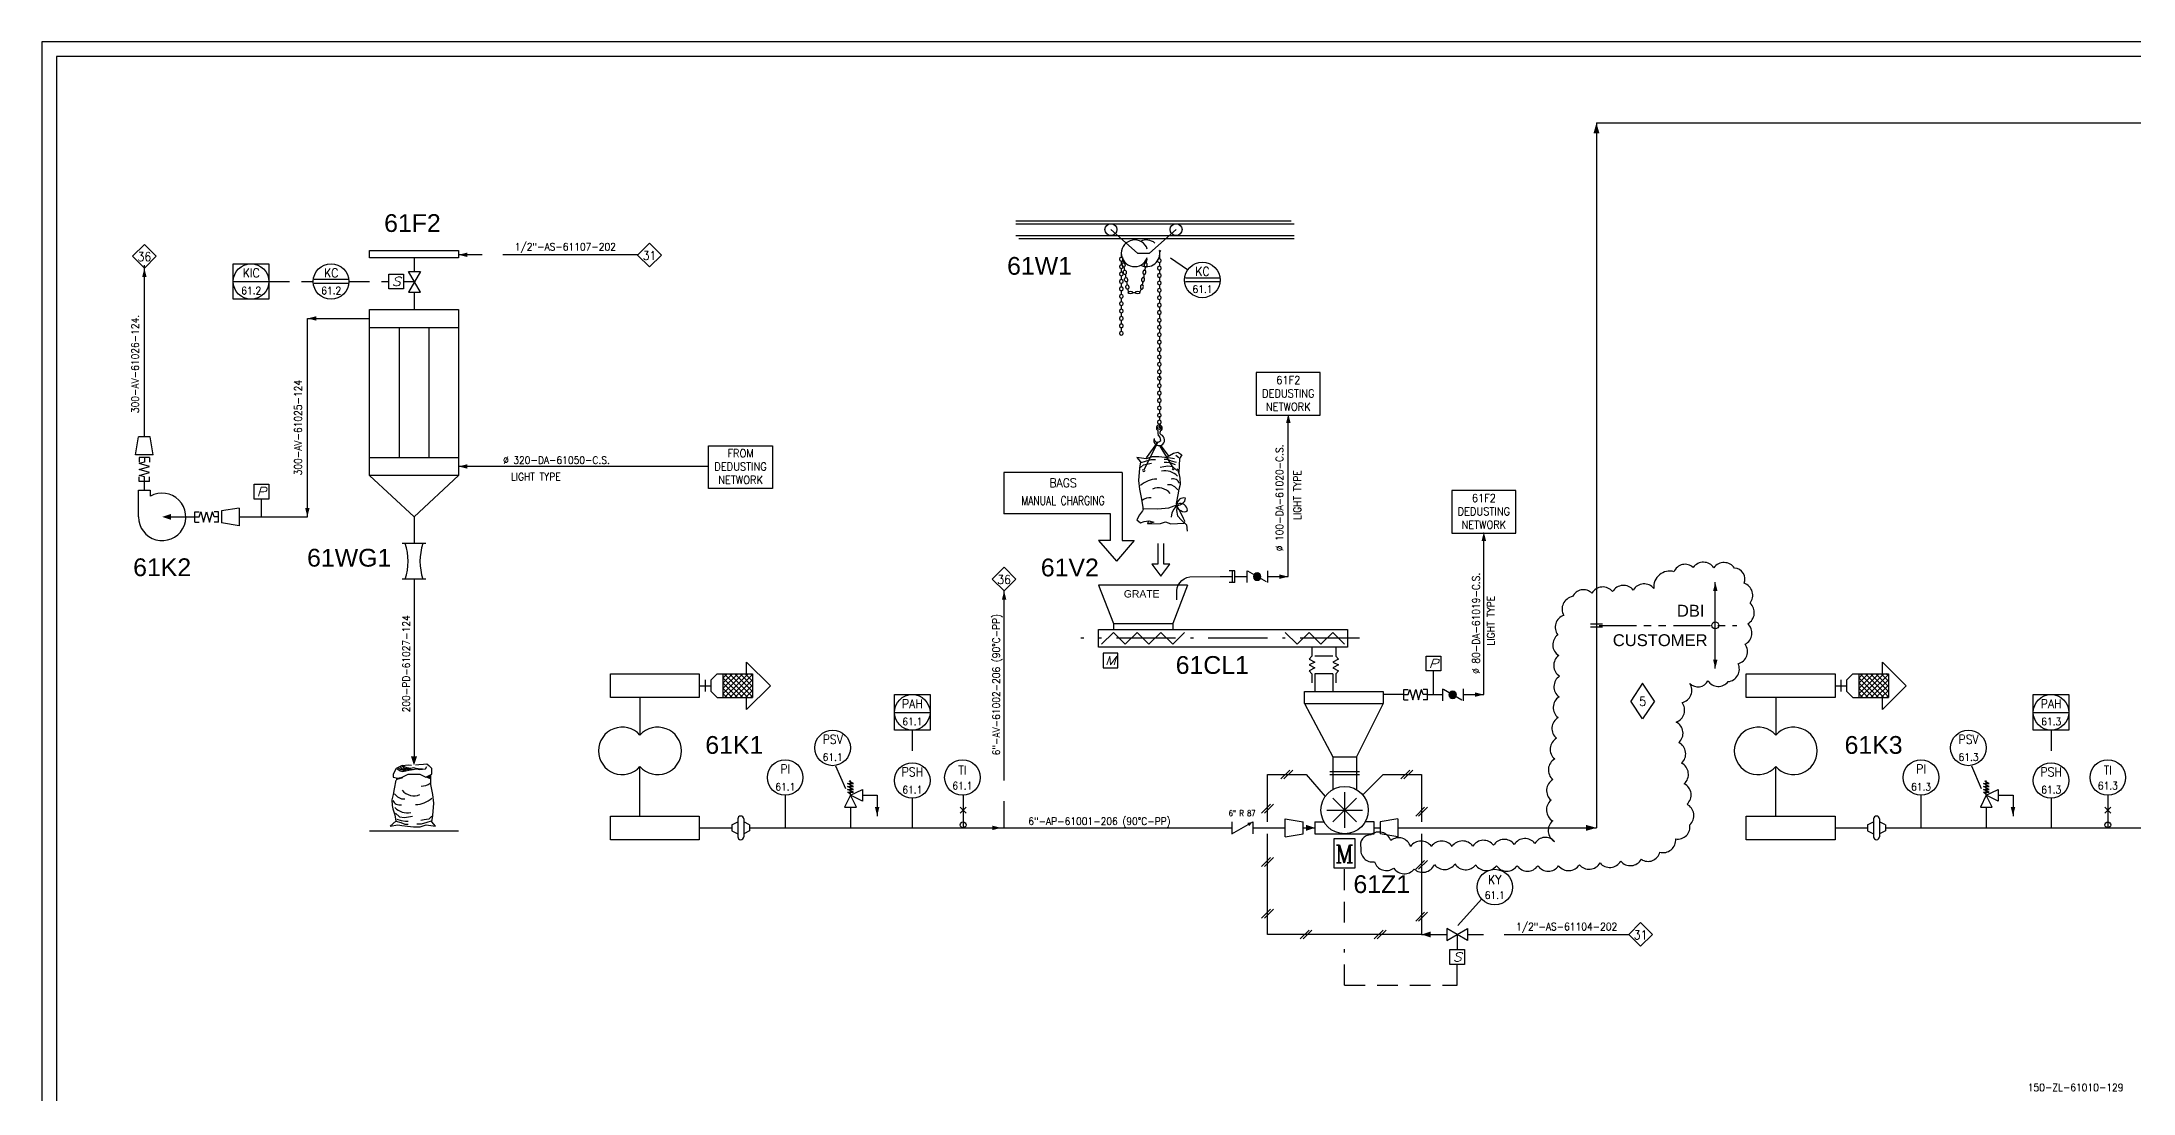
# Model space of a CAD drawing. Header units: millimetres. Extents: x 833 to 974, y 258 to 334.
# Drawn here: x 833.1 to 903.7, y 298.3 to 333.8 of the extents above; entities that cross this region are included whole.
import ezdxf
from ezdxf.enums import TextEntityAlignment as Align

# ---------------------------------------------------------------- set-up
doc = ezdxf.new("R2010")
doc.units = ezdxf.units.MM
for name, pattern in [('LP1', [3, 2, -0.5, 0, -0.5]), ('PHANTOM', [2.5, 1.25, -0.25, 0.25, -0.25, 0.25, -0.25]), ('TRATT2', [1.1, 0.7, -0.4])]:
    doc.linetypes.add(name, pattern=pattern)
for name, color, linetype in [('GREEN', 92, 'Continuous'), ('LP1', 7, 'LP1'), ('NUVOLA', 6, 'Continuous'), ('RED', 1, 'Continuous'), ('S', 7, 'Continuous'), ('TRATT2', 5, 'TRATT2'), ('Y', 92, 'Continuous')]:
    doc.layers.add(name, color=color, linetype=linetype)
doc.styles.add('A1', font='arial.ttf', dxfattribs={"height": 0.4})
doc.styles.add('a25', font='arial.ttf', dxfattribs={"height": 0.25})
doc.styles.add('A6', font='arial.ttf', dxfattribs={"height": 0.6})
doc.styles.add('C6', font='COMPLEX', dxfattribs={"height": 0.6})
doc.styles.add('S', font='ITALIC', dxfattribs={"height": 6})
doc.styles.add('S15', font='SIMPLEX', dxfattribs={"width": 0.9, "height": 0.15})
doc.styles.add('S2', font='SIMPLEX', dxfattribs={"height": 0.2})
doc.styles.add('S25', font='SIMPLEX', dxfattribs={"width": 0.9, "height": 0.25})
doc.styles.add('S2S', font='SIMPLEX', dxfattribs={"width": 0.7, "height": 0.2})
doc.styles.add('S3', font='SIMPLEX', dxfattribs={"width": 0.9, "height": 0.3})
doc.styles.add('S3S', font='SIMPLEX', dxfattribs={"width": 0.7, "height": 0.3})
doc.linetypes.add('ZIGZAG', pattern='A,0.0001,-0.2,[131,ltypeshp.shx,S=0.2,R=0,X=-0.2,Y=0],-0.4,[131,ltypeshp.shx,S=0.2,R=180,X=0.2,Y=0],-0.2', length=0.8001)

# ---------------------------------------------------------------- blocks, each defined once
blk = doc.blocks.new('FRECC1', base_point=(50.2, 51.5))
blk.add_solid([(50.2, 51.5), (50.5, 51.575), (50.5, 51.425)])
blk = doc.blocks.new('*X19')
for p, q in [((12.778, 29.501), (12.903, 29.626)), ((12.782, 29.47), (12.934, 29.622)), ((12.786, 29.544), (12.86, 29.618)), ((12.792, 29.444), (12.96, 29.612)), ((12.806, 29.423), (12.981, 29.598)), ((12.823, 29.405), (12.999, 29.581)), ((12.844, 29.391), (13.013, 29.56)), ((12.87, 29.38), (13.023, 29.534)), ((12.9, 29.376), (13.028, 29.504)), ((12.942, 29.382), (13.022, 29.462))]:
    blk.add_line(p, q)
blk = doc.blocks.new('B')
at = {"layer": 'S'}
for p, q in [((0, 0.2), (0, -0.2)), ((0.041, -0.178), (0.665, 0.18)), ((0.7, 0.2), (0.7, -0.2))]:
    blk.add_line(p, q, dxfattribs=at)
blk.add_circle((0.353, 0.001), 0.125, dxfattribs=at)
blk.add_blockref('*X19', (-12.55, -29.5), dxfattribs=at)
at = {"layer": 'S', "style": 'S2S', "width": 0.7}
for p in [(0.35, 0.3), (0.35, -0.5)]:
    blk.add_attdef('B', text='', height=0.2, dxfattribs=at).set_placement(p, align=Align.CENTER)
blk = doc.blocks.new('NOMEN', base_point=(35, 22))
for p, q in [((35, 22.8), (34.6, 22.4)), ((35.4, 22.4), (35, 22.8)), ((34.6, 22.4), (35, 22)), ((35, 22), (35.4, 22.4))]:
    blk.add_line(p, q)
at = {"style": 'S3', "width": 0.9}
blk.add_attdef('1', text='', height=0.3, dxfattribs=at).set_placement((35, 22.236), align=Align.CENTER)
blk = doc.blocks.new('LINEA')
at = {"layer": 'S', "style": 'S25', "width": 0.9}
blk.add_attdef('LINE', (0, 0.14), '', height=0.25, dxfattribs=at)
blk = doc.blocks.new('DILAT')
for p, q in [((-0.6, 0.1), (-0.4, 0.2)), ((-0.6, 0.1), (-0.6, -0.1)), ((-0.4, 0.3), (-0.4, -0.3)), ((-0.2, 0.3), (-0.2, -0.3)), ((0, 0.1), (-0.2, 0.2)), ((0, 0.1), (0, -0.1)), ((-0.6, -0.1), (-0.4, -0.2)), ((0, -0.1), (-0.2, -0.2))]:
    blk.add_line(p, q)
for centre, start, end in [((-0.3, 0.3), 0, 180), ((-0.3, -0.3), 180, 0)]:
    blk.add_arc(centre, 0.1, start, end)
blk = doc.blocks.new('PSV')
for p, q in [((0.4, 1.1), (0.9, 1.1)), ((0.9, 1.1), (0.9, 0.4)), ((0, 0.7), (0, 0))]:
    blk.add_line(p, q)
at = {"layer": 'S'}
for p, q in [((0.1, 1.4), (-0.1, 1.5)), ((-0.1, 1.5), (0.1, 1.5)), ((0.1, 1.5), (-0.048, 1.574)), ((0, 1.1), (0, 1.6)), ((0, 1.1), (-0.2, 0.7)), ((0.1, 1.3), (-0.1, 1.4)), ((-0.1, 1.4), (0.1, 1.4)), ((0.1, 1.2), (-0.1, 1.3)), ((-0.1, 1.3), (0.1, 1.3)), ((-0.1, 1.2), (-0.005, 1.153)), ((-0.1, 1.2), (0.1, 1.2)), ((0, 1.1), (0.4, 1.3)), ((0.4, 0.9), (0, 1.1)), ((0.2, 0.7), (0, 1.1)), ((0.4, 1.3), (0.4, 0.9)), ((-0.2, 0.7), (0.2, 0.7))]:
    blk.add_line(p, q, dxfattribs=at)
at = {"rotation": 90}
blk.add_blockref('FRECC1', (0.9, 0.4), dxfattribs=at)
blk = doc.blocks.new('STRUM0')
blk.add_circle((0, 0), 0.6)
at = {"style": 'S3', "width": 0.9}
blk.add_attdef('2', text='', height=0.3, dxfattribs=at).set_placement((0.005, 0.139), align=Align.CENTER)
at = {"layer": 'S', "style": 'S25', "width": 0.9}
blk.add_attdef('1', text='', height=0.25, dxfattribs=at).set_placement((0.005, -0.436), align=Align.CENTER)
blk = doc.blocks.new('STRUMC')
blk.add_line((-0.6, 0), (0.6, 0))
blk.add_lwpolyline([(-0.6, 0.6), (0.6, 0.6), (0.6, -0.6), (-0.6, -0.6), (-0.6, 0.6)])
blk.add_circle((0, 0), 0.6)
at = {"style": 'S3', "width": 0.9}
blk.add_attdef('2', text='', height=0.3, dxfattribs=at).set_placement((0.005, 0.139), align=Align.CENTER)
at = {"style": 'S2'}
for tag, p in [('3', (0.8, 0.4)), ('4', (0.8, 0.1))]:
    blk.add_attdef(tag, p, '', height=0.2, dxfattribs=at)
at = {"layer": 'S', "style": 'S25', "width": 0.9}
blk.add_attdef('1', text='', height=0.25, dxfattribs=at).set_placement((0.005, -0.436), align=Align.CENTER)
blk = doc.blocks.new('STRUM', base_point=(33, 38))
blk.add_circle((33, 38), 0.6)
at = {"width": 0.9}
for tag, height, style, p in [('2', 0.3, 'S3', (33, 38.1)), ('1', 0.25, 'S25', (33, 37.6))]:
    blk.add_attdef(tag, text='', height=height, dxfattribs=dict(at, style=style)).set_placement(p, align=Align.CENTER)
blk = doc.blocks.new('RIDSP', base_point=(70, 41))
at = {"layer": 'S'}
for p, q in [((70.6, 41.3), (70, 41.2)), ((70, 41.2), (70, 40.8)), ((70.6, 41.3), (70.6, 40.7)), ((70.6, 40.7), (70, 40.8))]:
    blk.add_line(p, q, dxfattribs=at)
blk = doc.blocks.new('MOTOR', base_point=(11.35, 51))
for p, q in [((11, 52), (11.7, 52)), ((11, 51), (11, 52)), ((11.7, 52), (11.7, 51)), ((11.7, 51), (11, 51))]:
    blk.add_line(p, q)
at = {"style": 'C6'}
blk.add_text('M', height=0.6, dxfattribs=at).set_placement((11.351, 51.18), align=Align.CENTER)
blk = doc.blocks.new('COMPNEU', base_point=(32.45, 18.2))
for p, q in [((32.6, 18.35), (32.3, 18.05)), ((32.7, 18.35), (32.4, 18.05))]:
    blk.add_line(p, q)
blk = doc.blocks.new('R', base_point=(69, 41))
at = {"layer": 'S'}
for p, q in [((69, 41.2), (69, 40.8)), ((69, 40.8), (69.7, 41.2)), ((69.7, 41.2), (69.7, 40.8))]:
    blk.add_line(p, q, dxfattribs=at)
blk.add_solid([(69.7, 41.2), (69.519, 41.167), (69.581, 41.059)], dxfattribs=at)
at = {"layer": 'S', "style": 'S2', "width": 0.7}
for p in [(69.342, 41.396), (69.342, 40.502)]:
    blk.add_attdef('R', text='', height=0.2, dxfattribs=at).set_placement(p, align=Align.CENTER)
blk = doc.blocks.new('FRECCIA', base_point=(40, 19))
blk.add_solid([(40, 19), (40.3, 19.1), (40.3, 18.9)])
blk = doc.blocks.new('PRESA', base_point=(1.75, 0.1))
for p, q in [((1.5, 0.1), (1.5, 0.6)), ((1.5, 0.6), (2, 0.6)), ((2, 0.1), (1.5, 0.1)), ((2, 0.6), (2, 0.1))]:
    blk.add_line(p, q)
at = {"style": 'S', "width": 1.2}
blk.add_attdef('1', text='', height=0.3, dxfattribs=at).set_placement((1.75, 0.2), align=Align.CENTER)
blk = doc.blocks.new('K', base_point=(1.6, 2.4))
for p, q in [((1.6, 2.6), (1.6, 2.2)), ((1.6, 2.2), (2.3, 2.6)), ((2.3, 2.2), (1.6, 2.6)), ((2.3, 2.6), (2.3, 2.2))]:
    blk.add_line(p, q)
blk = doc.blocks.new('FLESS', base_point=(69, 41))
at = {"layer": 'S'}
for p, q in [((69, 40.825), (69, 41.175)), ((69, 41.175), (69.15, 41.175)), ((69, 41), (69.15, 41)), ((69.15, 41), (69.2, 41.175)), ((69.2, 41.175), (69.3, 40.825)), ((69.3, 40.825), (69.4, 41.175)), ((69.4, 41.175), (69.5, 40.825)), ((69.5, 40.825), (69.6, 41.175)), ((69.65, 41), (69.6, 41.175)), ((69.8, 41.175), (69.65, 41.175)), ((69.8, 41), (69.65, 41)), ((69.8, 40.825), (69.8, 41.175)), ((69, 40.825), (69.15, 40.825)), ((69.8, 40.825), (69.65, 40.825))]:
    blk.add_line(p, q, dxfattribs=at)
blk = doc.blocks.new('A', base_point=(24.4, 27.2))
at = {"layer": 'GREEN'}
for p, q in [((24, 27.8), (23.9, 27.7)), ((23.9, 27.7), (24.1, 27.6)), ((24.1, 27.6), (23.9, 27.5)), ((24, 28.1), (24, 27.8)), ((24.1, 27.8), (24.7, 27.8)), ((24.9, 27.7), (24.7, 27.6)), ((24.7, 27.6), (24.9, 27.5)), ((24.8, 28.1), (24.8, 27.8)), ((24.8, 27.8), (24.9, 27.7)), ((23.9, 27.5), (24.1, 27.4)), ((24.1, 27.4), (23.9, 27.3)), ((23.9, 27.3), (24, 27.2)), ((24, 27.2), (24, 26.9)), ((24.1, 27.2), (24.1, 26.6)), ((24.1, 27.2), (24.7, 27.2)), ((24.9, 27.5), (24.7, 27.4)), ((24.7, 27.4), (24.9, 27.3)), ((24.7, 27.2), (24.7, 26.6)), ((24.9, 27.3), (24.8, 27.2)), ((24.8, 27.2), (24.8, 26.9))]:
    blk.add_line(p, q, dxfattribs=at)
blk = doc.blocks.new('TAPPO')
at = {"layer": 'GREEN'}
for p, q in [((0, 0.2), (-0.2, 0.2)), ((0, 0.2), (0, -0.2)), ((0, -0.2), (-0.2, -0.2))]:
    blk.add_line(p, q, dxfattribs=at)
blk = doc.blocks.new('CAT', base_point=(35.1, 48.85))
at = {"layer": 'GREEN'}
blk.add_circle((35.1, 48.85), 0.05, dxfattribs=at)
blk = doc.blocks.new('CATENA', base_point=(33.75, 43.3))
at = {"layer": 'GREEN'}
for p, q in [((33.75, 43.35), (33.75, 43.2)), ((33.75, 43.1), (33.75, 42.95)), ((33.749, 42.35), (33.749, 42.2)), ((33.75, 42.85), (33.75, 42.7)), ((33.75, 42.6), (33.75, 42.45)), ((33.75, 42.1), (33.75, 41.95)), ((33.75, 41.85), (33.75, 41.7)), ((33.75, 41.6), (33.75, 41.45)), ((33.75, 41.35), (33.75, 41.2))]:
    blk.add_line(p, q, dxfattribs=at)
at = {"yscale": 1.5}
for p in [(33.75, 43.15), (33.75, 42.9), (33.75, 42.65), (33.75, 42.4), (33.75, 42.15), (33.75, 41.9), (33.75, 41.65), (33.75, 41.4)]:
    blk.add_blockref('CAT', p, dxfattribs=at)
blk = doc.blocks.new('QUA-LOC')
for p, q in [((-0.566, 0.076), (0.578, 0.076)), ((-0.566, -0.056), (0.578, -0.056))]:
    blk.add_line(p, q)
blk.add_circle((0, 0), 0.6)
at = {"width": 0.9}
for tag, height, style, p in [('SIGLA', 0.3, 'S3', (0.005, 0.139)), ('NUMERO', 0.25, 'S25', (0.005, -0.436))]:
    blk.add_attdef(tag, text='', height=height, dxfattribs=dict(at, style=style)).set_placement(p, align=Align.CENTER)
blk = doc.blocks.new('FRECC2')
at = {"layer": 'RED'}
blk.add_solid([(0, 0), (0.35, 0.1), (0.35, -0.1)], dxfattribs=at)
blk = doc.blocks.new('X')
for p, q in [((0.1, -0.1), (-0.1, 0.1)), ((0.1, 0.1), (-0.1, -0.1))]:
    blk.add_line(p, q)
blk = doc.blocks.new('SACCO', base_point=(29.501, 38.99))
for p, q in [((28.9, 38.9), (28.8, 38.7)), ((29.1, 39), (28.9, 38.9)), ((28.928, 38.885), (29.032, 38.812)), ((28.959, 38.93), (29.052, 38.861)), ((29.019, 38.959), (29.093, 38.885)), ((29.052, 38.861), (29.135, 38.836)), ((29.093, 38.982), (29.165, 38.909)), ((29.093, 38.885), (29.207, 38.885)), ((29.1, 39), (29.311, 39.019)), ((29.104, 38.982), (29.258, 38.933)), ((29.124, 38.788), (29.32, 38.836)), ((29.135, 38.836), (29.248, 38.836)), ((29.165, 38.909), (29.32, 38.885)), ((29.207, 38.885), (29.341, 38.861)), ((29.258, 38.933), (29.392, 38.909)), ((29.311, 39.019), (29.415, 39.011)), ((29.32, 38.885), (29.475, 38.861)), ((29.32, 38.836), (29.444, 38.861)), ((29.341, 38.861), (29.414, 38.855)), ((29.392, 38.909), (29.485, 38.933)), ((29.444, 38.861), (29.588, 38.885)), ((29.485, 38.933), (29.578, 38.909)), ((29.555, 39.019), (29.659, 39.027)), ((29.578, 38.909), (29.712, 38.885)), ((29.588, 38.885), (29.691, 38.861)), ((29.659, 39.027), (29.816, 39.044)), ((29.691, 38.861), (29.887, 38.885)), ((29.712, 38.885), (29.784, 38.885)), ((29.816, 39.044), (29.934, 39.052)), ((29.887, 38.885), (29.928, 38.958)), ((29.934, 39.052), (30, 39)), ((30.1, 38.9), (30, 39)), ((30.1, 38.7), (30.1, 38.9)), ((28.836, 38.206), (28.795, 38.012)), ((28.8, 38.7), (28.8, 38.6)), ((28.8, 38.6), (28.959, 38.57)), ((28.887, 38.497), (28.836, 38.206)), ((28.959, 38.57), (29.1, 38.6)), ((29.032, 38.812), (29.124, 38.788)), ((29.1, 38.6), (29.3, 38.7)), ((29.3, 38.7), (29.7, 38.7)), ((29.7, 38.7), (29.9, 38.6)), ((29.9, 38.6), (30.1, 38.7)), ((30.072, 38.352), (30.072, 38.667)), ((30.134, 38.012), (30.072, 38.352)), ((28.795, 38.012), (28.753, 37.842)), ((28.753, 37.842), (28.764, 37.648)), ((28.764, 37.648), (28.784, 37.527)), ((28.784, 37.527), (28.856, 37.333)), ((28.846, 38.036), (28.939, 37.939)), ((28.939, 37.939), (29.073, 37.867)), ((29.073, 37.867), (29.196, 37.867)), ((30.165, 37.721), (30.134, 38.012)), ((30.134, 37.309), (30.165, 37.721)), ((28.887, 37.115), (28.692, 36.945)), ((28.692, 36.945), (28.959, 36.994)), ((28.856, 37.333), (28.887, 37.115)), ((28.877, 37.382), (29.011, 37.261)), ((28.887, 37.115), (29.052, 37.067)), ((28.918, 37.188), (29.062, 37.139)), ((28.959, 36.994), (29.093, 36.97)), ((29.011, 37.261), (29.176, 37.236)), ((29.052, 37.067), (29.196, 37.018)), ((29.062, 37.139), (29.217, 37.115)), ((29.093, 36.97), (29.279, 36.945)), ((29.176, 37.236), (29.31, 37.261)), ((29.196, 37.018), (29.299, 37.018)), ((29.217, 37.115), (29.299, 37.115)), ((29.279, 36.945), (29.485, 36.921)), ((29.31, 37.261), (29.444, 37.285)), ((29.485, 36.921), (29.712, 36.921)), ((29.742, 37.018), (29.598, 37.018)), ((29.712, 36.921), (29.907, 36.994)), ((29.845, 37.164), (29.732, 37.139)), ((29.938, 37.067), (29.742, 37.018)), ((30, 37.188), (29.845, 37.164)), ((29.907, 36.994), (30.227, 36.945)), ((30.082, 37.115), (29.938, 37.067)), ((30.103, 37.285), (30, 37.188)), ((30.103, 37.091), (30.134, 37.309)), ((30.227, 36.945), (30.103, 37.091))]:
    blk.add_line(p, q)
for centre, radius, start, end in [((29.499, 38.488), 0.516, 219.76083, 292.87876), ((29.774, 38.711), 0.409, 265.39511, 310.56591), ((29.009, 37.905), 0.241, 201.05464, 285.43073), ((29.282, 37.99), 0.595, 224.22068, 280.62895), ((29.527, 38.538), 0.865, 271.91849, 311.64046)]:
    blk.add_arc(centre, radius, start, end)
for points in [[(28.887, 38.57), (28.887, 38.497), (29.124, 38.594), (29.135, 38.57)], [(29.897, 38.594), (30.072, 38.521), (30.072, 38.667)]]:
    blk.add_solid(points)
at = {"rotation": 90}
blk.add_blockref('FRECCIA', (29.5, 39), dxfattribs=at)
blk = doc.blocks.new('VG')
at = {"layer": 'GREEN'}
for p, q in [((0.4, 0), (-0.4, 0)), ((0.4, -1.2), (-0.4, -1.2))]:
    blk.add_line(p, q, dxfattribs=at)
for centre, start, end in [((-2.05, -0.6), 341.07536, 18.92464), ((2.05, -0.6), 161.07536, 198.92464)]:
    blk.add_arc(centre, 1.85, start, end, dxfattribs=at)
blk = doc.blocks.new('MANICA')
blk.add_blockref('VG', (0, 0))
blk = doc.blocks.new('STRUM2')
for p, q in [((-0.566, 0.076), (0.578, 0.076)), ((-0.566, -0.056), (0.578, -0.056))]:
    blk.add_line(p, q)
blk.add_circle((0, 0), 0.6)
at = {"style": 'S3', "width": 0.9}
blk.add_attdef('2', text='', height=0.3, dxfattribs=at).set_placement((0.005, 0.139), align=Align.CENTER)
at = {"layer": 'S', "style": 'S25', "width": 0.9}
blk.add_attdef('1', text='', height=0.25, dxfattribs=at).set_placement((0.005, -0.436), align=Align.CENTER)
blk = doc.blocks.new('FLANGIA')
at = {"layer": 'GREEN'}
for p, q in [((0, 0.2), (0, -0.2)), ((0.1, 0.2), (0.1, -0.2))]:
    blk.add_line(p, q, dxfattribs=at)
blk = doc.blocks.new('REV')
at = {"layer": 'GREEN'}
for p, q in [((0, 0.6), (-0.4, 0)), ((0, -0.6), (-0.4, 0)), ((0.4, 0), (0, 0.6)), ((0.4, 0), (0, -0.6))]:
    blk.add_line(p, q, dxfattribs=at)
at = {"layer": 'Y', "color": 7, "style": 'S3', "width": 0.9}
blk.add_attdef('REV', text='', height=0.3, dxfattribs=at).set_placement((0, -0.162), align=Align.CENTER)

msp = doc.modelspace()

# ---------------------------------------------------------------- linework, layer by layer
for p, q in [((973.889, 333.756), (833.098, 333.756)), ((833.098, 333.756), (833.098, 257.856)), ((836.559, 320.415), (836.559, 326.215)), ((845.659, 326.465), (845.659, 325.999)), ((847.159, 326.571), (847.959, 326.571)), ((848.659, 326.571), (853.207, 326.571)), ((869.567, 326.415), (869.593, 326.267)), ((869.611, 326.168), (869.637, 326.021)), ((870.341, 326.168), (870.315, 326.021)), ((870.385, 326.415), (870.358, 326.267)), ((845.674, 325.651), (845.309, 325.651)), ((869.654, 325.922), (869.68, 325.775)), ((869.697, 325.676), (869.723, 325.528)), ((869.74, 325.43), (869.766, 325.282)), ((870.212, 325.43), (870.146, 325.295)), ((870.254, 325.676), (870.228, 325.528)), ((870.298, 325.922), (870.272, 325.775)), ((845.659, 325.301), (845.659, 324.715)), ((869.88, 325.292), (870.03, 325.292)), ((842.059, 317.715), (842.059, 324.415)), ((842.059, 324.415), (844.159, 324.415)), ((844.159, 324.115), (847.159, 324.115)), ((845.159, 324.115), (845.159, 319.715)), ((846.159, 324.115), (846.159, 319.715)), ((869.526, 324.616), (869.526, 324.466)), ((869.526, 324.366), (869.526, 324.216)), ((869.526, 324.116), (869.526, 323.966)), ((870.81, 324.567), (870.81, 324.417)), ((870.811, 324.315), (870.811, 324.165)), ((870.811, 324.065), (870.811, 323.915)), ((870.81, 323.316), (870.81, 323.166)), ((870.811, 323.815), (870.811, 323.665)), ((870.811, 323.565), (870.811, 323.415)), ((870.811, 323.065), (870.811, 322.915)), ((870.811, 322.815), (870.811, 322.665)), ((870.811, 322.565), (870.811, 322.415)), ((870.811, 322.344), (870.811, 322.194)), ((870.811, 322.094), (870.811, 321.944)), ((870.811, 321.844), (870.811, 321.694)), ((870.81, 321.595), (870.81, 321.445)), ((870.811, 321.344), (870.811, 321.194)), ((870.811, 321.115), (870.811, 320.965)), ((870.811, 320.865), (870.811, 320.715)), ((875.163, 315.697), (875.163, 321.085)), ((844.159, 319.715), (847.159, 319.715)), ((855.579, 319.418), (847.159, 319.418)), ((865.561, 319.215), (865.561, 317.815)), ((869.561, 319.215), (865.561, 319.215)), ((869.561, 319.215), (869.561, 316.915)), ((836.559, 318.615), (836.559, 318.915)), ((840.509, 317.715), (840.509, 318.315)), ((837.259, 317.715), (838.259, 317.715)), ((839.759, 317.715), (842.059, 317.715)), ((845.659, 317.715), (845.659, 316.815)), ((869.161, 317.815), (865.561, 317.815)), ((869.161, 316.915), (869.161, 317.815)), ((868.761, 316.915), (869.361, 316.215)), ((869.161, 316.915), (868.761, 316.915)), ((869.961, 316.915), (869.361, 316.215)), ((869.561, 316.915), (869.961, 316.915)), ((881.761, 311.715), (881.761, 317.104)), ((870.761, 316.815), (870.761, 316.115)), ((870.961, 316.115), (870.961, 316.815)), ((845.659, 315.615), (845.659, 309.615)), ((870.761, 316.115), (870.561, 316.115)), ((870.561, 316.115), (870.861, 315.715)), ((870.861, 315.715), (871.161, 316.115)), ((871.161, 316.115), (870.961, 316.115)), ((872.859, 315.697), (873.261, 315.697)), ((873.267, 315.868), (873.267, 315.527)), ((873.361, 315.697), (873.763, 315.697)), ((874.463, 315.697), (875.163, 315.697)), ((889.571, 312.593), (889.571, 315.512)), ((865.572, 308.815), (865.572, 315.215)), ((868.861, 313.415), (869.261, 313.815)), ((869.261, 313.815), (869.661, 313.415)), ((869.661, 313.415), (870.061, 313.815)), ((870.061, 313.815), (870.461, 313.415)), ((870.461, 313.415), (870.861, 313.815)), ((870.861, 313.815), (871.261, 313.415)), ((871.261, 313.415), (871.661, 313.815)), ((875.061, 313.815), (875.461, 313.415)), ((875.461, 313.415), (875.861, 313.815)), ((875.861, 313.815), (876.261, 313.415)), ((876.261, 313.415), (876.661, 313.815)), ((877.061, 313.415), (876.661, 313.815)), ((856.084, 311.742), (856.757, 312.415)), ((856.084, 311.919), (856.581, 312.415)), ((856.084, 312.096), (856.404, 312.415)), ((856.084, 312.272), (856.227, 312.415)), ((856.753, 311.615), (856.084, 312.284)), ((856.576, 311.615), (856.084, 312.107)), ((856.929, 311.615), (856.129, 312.415)), ((856.134, 311.615), (856.934, 312.415)), ((857.084, 311.638), (856.306, 312.415)), ((856.311, 311.615), (857.084, 312.388)), ((857.084, 311.814), (856.483, 312.415)), ((856.488, 311.615), (857.084, 312.212)), ((857.084, 311.991), (856.66, 312.415)), ((856.664, 311.615), (857.084, 312.035)), ((857.084, 312.168), (856.836, 312.415)), ((857.084, 312.345), (857.013, 312.415)), ((880.061, 311.715), (880.061, 312.515)), ((894.413, 311.919), (894.91, 312.415)), ((894.413, 311.742), (895.087, 312.415)), ((894.413, 312.096), (894.733, 312.415)), ((894.413, 312.272), (894.556, 312.415)), ((895.082, 311.615), (894.413, 312.284)), ((894.905, 311.615), (894.413, 312.107)), ((895.259, 311.615), (894.459, 312.415)), ((894.463, 311.615), (895.263, 312.415)), ((895.413, 311.638), (894.635, 312.415)), ((894.64, 311.615), (895.413, 312.388)), ((895.413, 311.814), (894.812, 312.415)), ((894.817, 311.615), (895.413, 312.212)), ((895.413, 311.991), (894.989, 312.415)), ((894.994, 311.615), (895.413, 312.035)), ((895.413, 312.168), (895.166, 312.415)), ((895.413, 312.345), (895.342, 312.415)), ((853.284, 311.615), (853.284, 310.345)), ((856.399, 311.615), (856.084, 311.931)), ((856.222, 311.615), (856.084, 311.754)), ((856.841, 311.615), (857.084, 311.858)), ((857.018, 311.615), (857.084, 311.681)), ((879.061, 311.715), (878.361, 311.715)), ((879.861, 311.715), (880.361, 311.715)), ((881.061, 311.715), (881.761, 311.715)), ((891.613, 311.615), (891.613, 310.345)), ((894.728, 311.615), (894.413, 311.931)), ((894.551, 311.615), (894.413, 311.754)), ((895.17, 311.615), (895.413, 311.858)), ((895.347, 311.615), (895.413, 311.681)), ((853.284, 307.615), (853.284, 309.286)), ((859.885, 309.313), (860.219, 308.547)), ((891.613, 307.615), (891.613, 309.286)), ((898.214, 309.313), (898.548, 308.547)), ((874.461, 309.015), (875.761, 309.015)), ((874.461, 307.415), (874.461, 309.015)), ((875.761, 309.015), (876.406, 308.273)), ((877.061, 308.415), (877.061, 307.215)), ((877.661, 308.315), (878.361, 309.015)), ((878.361, 309.015), (879.661, 309.015)), ((879.661, 309.015), (879.661, 307.415)), ((858.184, 308.315), (858.184, 307.215)), ((862.472, 308.215), (862.472, 307.215)), ((864.189, 308.315), (864.189, 307.215)), ((865.572, 307.215), (865.572, 308.115)), ((876.461, 307.815), (877.661, 307.815)), ((876.661, 308.215), (877.461, 307.415)), ((877.461, 308.215), (876.661, 307.415)), ((896.513, 308.315), (896.513, 307.215)), ((900.902, 308.215), (900.902, 307.215)), ((902.818, 308.315), (902.818, 307.215)), ((855.284, 307.215), (856.384, 307.215)), ((856.984, 307.215), (867.413, 307.215)), ((867.413, 307.215), (873.261, 307.215)), ((873.961, 307.215), (875.061, 307.215)), ((874.461, 303.615), (874.461, 307.015)), ((875.661, 307.215), (876.061, 307.215)), ((879.661, 307.015), (879.661, 303.615)), ((893.613, 307.215), (894.713, 307.215)), ((895.313, 307.215), (905.842, 307.215)), ((880.88, 303.915), (881.679, 304.813)), ((879.661, 303.615), (874.461, 303.615)), ((879.661, 303.615), (880.511, 303.615)), ((880.861, 303.615), (880.861, 303.106)), ((881.211, 303.615), (881.75, 303.615)), ((882.45, 303.615), (886.65, 303.615))]:
    msp.add_line(p, q)
at = {"color": 1, "linetype": 'PHANTOM'}
msp.add_line((885.657, 314.052), (890.294, 314.052), dxfattribs=at)
at = {"linetype": 'ZIGZAG', "ltscale": 0.9}
msp.add_lwpolyline([(871.396, 314.915), (871.396, 315.115, -0.396945), (871.836, 315.694)], format="xyb", dxfattribs=at)
msp.add_lwpolyline([(871.836, 315.694), (872.859, 315.697)], dxfattribs=at)
for centre, radius in [((870.811, 320.715), 0.05), ((889.571, 314.052), 0.116), ((864.189, 307.315), 0.1), ((902.818, 307.315), 0.1)]:
    msp.add_circle(centre, radius)
for centre, radius, start, end in [((870.811, 320.715), 0.1, 297.84562, 238.24048), ((870.743, 320.606), 0.0286, 316.93517, 58.17736), ((871, 320.548), 0.24, 170.81011, 200.61108), ((870.655, 320.3), 0.204, 359.45749, 53.57293), ((870.913, 320.557), 0.0838, 153.67826, 237.96013), ((870.863, 320.601), 0.0263, 101.54537, 196.53625), ((870.795, 320.31), 0.191, 296.68237, 67.37439), ((870.799, 320.298), 0.179, 158.77064, 297.22276), ((870.753, 320.358), 0.121, 177.73884, 330.32225), ((870.29, 319.295), 0.0438, 155.87326, 357.6457), ((871.277, 319.348), 0.0354, 206.28853, 6.49055)]:
    msp.add_arc(centre, radius, start, end)
at = {"layer": 'GREEN'}
for p, q in [((865.973, 327.715), (875.261, 327.715)), ((865.973, 327.615), (875.361, 327.615)), ((865.973, 327.215), (875.361, 327.215)), ((866.073, 327.115), (875.361, 327.115)), ((844.159, 326.715), (847.159, 326.715)), ((844.159, 326.465), (844.159, 326.715)), ((847.159, 326.465), (844.159, 326.465)), ((847.159, 326.715), (847.159, 326.465)), ((844.159, 319.115), (844.159, 324.715)), ((844.159, 324.715), (847.159, 324.715)), ((847.159, 324.715), (847.159, 319.115)), ((845.659, 317.715), (844.159, 319.115)), ((847.159, 319.115), (844.159, 319.115)), ((847.159, 319.115), (845.659, 317.715)), ((836.359, 317.715), (836.359, 318.615)), ((836.359, 318.615), (836.759, 318.615)), ((836.759, 318.615), (836.759, 318.415)), ((871.761, 315.415), (868.761, 315.415)), ((868.761, 315.415), (869.261, 314.115)), ((871.761, 315.415), (871.261, 314.115)), ((869.261, 314.115), (871.261, 314.115)), ((869.261, 314.115), (869.261, 313.915)), ((871.261, 314.115), (871.261, 313.915)), ((868.761, 313.915), (877.161, 313.915)), ((868.761, 313.315), (868.761, 313.915)), ((877.161, 313.915), (877.161, 313.315)), ((856.884, 312.615), (856.884, 312.815)), ((856.884, 312.815), (857.684, 312.015)), ((877.161, 313.315), (868.761, 313.315)), ((895.213, 312.815), (896.013, 312.015)), ((895.213, 312.615), (895.213, 312.815)), ((852.284, 312.415), (855.284, 312.415)), ((852.284, 311.615), (852.284, 312.415)), ((855.284, 312.415), (855.284, 311.615)), ((855.284, 312.015), (855.684, 312.015)), ((855.484, 312.215), (855.484, 311.815)), ((855.684, 312.215), (855.884, 312.415)), ((855.684, 312.015), (855.684, 312.215)), ((855.684, 311.815), (855.684, 312.015)), ((855.884, 312.415), (856.084, 312.415)), ((856.084, 312.415), (856.084, 311.615)), ((856.084, 312.415), (857.084, 312.415)), ((856.884, 312.415), (856.884, 312.615)), ((857.684, 312.015), (856.884, 311.215)), ((857.084, 312.415), (857.084, 311.615)), ((890.613, 312.415), (893.613, 312.415)), ((890.613, 311.615), (890.613, 312.415)), ((893.613, 312.415), (893.613, 311.615)), ((893.613, 312.015), (894.013, 312.015)), ((893.813, 312.215), (893.813, 311.815)), ((894.013, 312.215), (894.213, 312.415)), ((894.013, 312.015), (894.013, 312.215)), ((894.013, 311.815), (894.013, 312.015)), ((894.213, 312.415), (894.413, 312.415)), ((894.413, 312.415), (894.413, 311.615)), ((894.413, 312.415), (895.413, 312.415)), ((895.213, 312.415), (895.213, 312.615)), ((896.013, 312.015), (895.213, 311.215)), ((895.413, 312.415), (895.413, 311.615)), ((855.284, 311.615), (852.284, 311.615)), ((855.884, 311.615), (855.684, 311.815)), ((855.884, 311.615), (856.084, 311.615)), ((856.084, 311.615), (857.084, 311.615)), ((856.884, 311.215), (856.884, 311.615)), ((875.707, 311.815), (878.361, 311.815)), ((875.707, 311.415), (875.707, 311.815)), ((875.707, 311.415), (876.661, 309.615)), ((875.707, 311.415), (878.361, 311.415)), ((878.361, 311.415), (877.461, 309.615)), ((878.361, 311.815), (878.361, 311.415)), ((893.613, 311.615), (890.613, 311.615)), ((894.213, 311.615), (894.013, 311.815)), ((894.213, 311.615), (894.413, 311.615)), ((894.413, 311.615), (895.413, 311.615)), ((895.213, 311.215), (895.213, 311.615)), ((876.661, 309.615), (876.661, 308.523)), ((876.661, 309.615), (877.461, 309.615)), ((877.461, 309.615), (877.461, 308.523)), ((876.561, 309.115), (877.561, 309.115)), ((876.561, 309.015), (877.561, 309.015)), ((844.159, 307.115), (847.159, 307.115)), ((852.284, 306.815), (852.284, 307.615)), ((852.284, 307.615), (855.284, 307.615)), ((855.284, 307.615), (855.284, 306.815)), ((876.061, 307.415), (876.369, 307.415)), ((876.061, 307.415), (876.061, 307.015)), ((876.061, 307.015), (878.061, 307.015)), ((878.061, 307.415), (877.746, 307.415)), ((878.061, 307.015), (878.061, 307.415)), ((890.613, 307.615), (893.613, 307.615)), ((890.613, 306.815), (890.613, 307.615)), ((893.613, 307.615), (893.613, 306.815)), ((855.284, 306.815), (852.284, 306.815)), ((893.613, 306.815), (890.613, 306.815))]:
    msp.add_line(p, q, dxfattribs=at)
for centre, radius in [((869.176, 327.415), 0.2), ((871.376, 327.415), 0.2), ((877.061, 307.815), 0.8)]:
    msp.add_circle(centre, radius, dxfattribs=at)
for centre, radius, start, end in [((869.976, 326.615), 0.45, 18.02546, 341.21851), ((870.376, 326.615), 0.45, 50.48126, 116.3878), ((870.376, 326.615), 0.45, 243.6122, 12.76687), ((837.159, 317.715), 0.8, 180, 119.74488), ((852.684, 309.815), 0.8, 41.40962, 318.59038), ((853.884, 309.815), 0.8, 221.40962, 138.59038), ((891.013, 309.815), 0.8, 41.40962, 318.59038), ((892.213, 309.815), 0.8, 221.40962, 138.59038)]:
    msp.add_arc(centre, radius, start, end, dxfattribs=at)
at = {"layer": 'LP1'}
msp.add_line((877.561, 313.615), (868.161, 313.615), dxfattribs=at)
at = {"layer": 'NUVOLA'}
msp.add_lwpolyline([(887.502, 315.298, 0.520567), (886.804, 315.245, 0.520567), (886.106, 315.192, 0.520567), (885.408, 315.139, 0.520567), (884.754, 315.023, 0.520567), (884.458, 314.389, 0.520567), (884.256, 313.736, 0.520567), (884.286, 313.036, 0.520567), (884.317, 312.337, 0.520567), (884.298, 311.638, 0.520567), (884.268, 310.938, 0.520567), (884.213, 310.241, 0.520567), (884.152, 309.543, 0.520567), (884.091, 308.846, 0.520567), (884.03, 308.149, 0.520567), (884.085, 307.451, 0.520567), (884.146, 306.754, 0.520567), (883.486, 306.689, 0.520567), (882.787, 306.658, 0.520567), (882.088, 306.628, 0.520567), (881.388, 306.597, 0.520567), (880.688, 306.586, 0.520567), (879.988, 306.586, 0.520567), (879.288, 306.586, 0.520567), (878.62, 306.79, 0.520567), (877.946, 306.978, 0.520567), (877.615, 306.539, 0.520567), (878.07, 306.068, 0.520567), (878.721, 305.859, 0.520567), (879.409, 305.826, 0.520567), (880.092, 305.977, 0.520567), (880.787, 305.998, 0.520567), (881.486, 305.967, 0.520567), (882.185, 305.937, 0.520567), (882.885, 305.935, 0.520567), (883.585, 305.935, 0.520567), (884.285, 305.935, 0.520567), (884.984, 305.97, 0.520567), (885.681, 306.031, 0.520567), (886.379, 306.092, 0.520567), (887.076, 306.153, 0.520567), (887.699, 306.393, 0.520567), (888.235, 306.843, 0.520567), (888.709, 307.318, 0.520567), (888.617, 308.012, 0.520567), (888.526, 308.706, 0.520567), (888.434, 309.4, 0.520567), (888.343, 310.094, 0.520567), (888.252, 310.788, 0.520567), (888.448, 311.444, 0.520567), (888.715, 312.091, 0.520567), (889.32, 312.183, 0.520567), (890.003, 312.153, 0.520567), (890.342, 312.756, 0.520567), (890.579, 313.415, 0.520567), (890.67, 314.109, 0.520567), (890.743, 314.801, 0.520567), (890.542, 315.472, 0.520567), (890.222, 315.985, 0.520567), (889.523, 315.996, 0.520567), (888.823, 316.007, 0.520567), (888.177, 315.865, 0.520567), (887.494, 315.298, 0.520567)], format="xyb", dxfattribs=at)
at = {"layer": 'RED'}
for p, q in [((973.389, 333.256), (833.598, 333.256)), ((833.598, 333.256), (833.598, 258.356)), ((885.561, 331.015), (968.789, 331.015)), ((885.561, 331.015), (885.561, 307.215)), ((869.176, 327.415), (870.076, 326.615)), ((871.376, 327.415), (870.476, 326.615)), ((870.076, 326.615), (870.476, 326.615)), ((870.762, 320.252), (870.289, 319.294)), ((870.753, 320.242), (870.364, 319.706)), ((870.832, 320.108), (871.279, 319.355)), ((870.863, 320.118), (871.104, 319.788)), ((870.241, 318.003), (870.764, 317.992)), ((870.764, 317.992), (871.13, 318.026)), ((871.13, 318.026), (871.396, 318.126)), ((871.235, 317.847), (871.206, 317.701)), ((871.301, 317.981), (871.235, 317.847)), ((871.401, 318.115), (871.301, 317.981)), ((871.411, 318.115), (871.392, 317.936)), ((871.392, 317.936), (871.425, 317.746)), ((871.425, 317.746), (871.563, 317.601)), ((871.563, 317.601), (871.724, 317.444)), ((871.724, 317.444), (871.753, 317.232)), ((878.061, 307.215), (878.261, 307.215)), ((878.861, 307.215), (885.561, 307.215))]:
    msp.add_line(p, q, dxfattribs=at)
for centre, radius, start, end in [((871.637, 318.121), 0.236, 76.71861, 178.57861), ((871.447, 318.357), 0.244, 261.5099, 358.38161), ((871.562, 318.093), 0.159, 168.01884, 260.01986), ((871.525, 317.936), 0.233, 0.03118, 114.0895), ((871.646, 318.053), 0.162, 226.3323, 313.6677)]:
    msp.add_arc(centre, radius, start, end, dxfattribs=at)
at = {"layer": 'S'}
for p, q in [((876.243, 322.585), (874.083, 322.585)), ((874.083, 322.585), (874.083, 321.145)), ((876.243, 321.145), (876.243, 322.585)), ((874.083, 321.145), (876.243, 321.145)), ((855.599, 320.115), (857.759, 320.115)), ((855.599, 318.675), (855.599, 320.115)), ((857.759, 320.115), (857.759, 318.675)), ((857.759, 318.675), (855.599, 318.675)), ((882.841, 318.604), (880.681, 318.604)), ((880.681, 318.604), (880.681, 317.164)), ((882.841, 317.164), (882.841, 318.604)), ((880.681, 317.164), (882.841, 317.164))]:
    msp.add_line(p, q, dxfattribs=at)
at = {"layer": 'TRATT2'}
for p, q in [((871.765, 326.054), (870.812, 326.706)), ((840.759, 325.665), (842.259, 325.665)), ((843.459, 325.665), (844.809, 325.665)), ((862.472, 310.515), (862.472, 309.415)), ((900.902, 310.515), (900.902, 309.415)), ((877.061, 304.015), (877.061, 305.815)), ((877.061, 301.906), (877.061, 303.115)), ((880.861, 301.906), (880.861, 302.615)), ((877.061, 301.906), (880.861, 301.906))]:
    msp.add_line(p, q, dxfattribs=at)
at = {"layer": 'Y'}
for p, q in [((870.05, 319.721), (870.174, 319.575)), ((870.369, 319.672), (870.05, 319.721)), ((870.565, 319.745), (870.369, 319.672)), ((870.792, 319.745), (870.565, 319.745)), ((870.998, 319.721), (870.792, 319.745)), ((871.183, 319.696), (870.998, 319.721)), ((871.069, 319.746), (871.287, 319.864)), ((871.287, 319.864), (871.429, 319.903)), ((871.471, 319.706), (871.371, 319.785)), ((871.429, 319.903), (871.572, 319.805)), ((871.572, 319.805), (871.496, 319.687)), ((870.143, 319.357), (870.112, 318.945)), ((870.174, 319.575), (870.143, 319.357)), ((870.174, 319.381), (870.277, 319.478)), ((870.194, 319.551), (870.338, 319.599)), ((870.277, 319.478), (870.431, 319.502)), ((870.338, 319.599), (870.534, 319.648)), ((870.431, 319.502), (870.544, 319.527)), ((870.534, 319.648), (870.678, 319.648)), ((870.967, 319.405), (870.833, 319.381)), ((871.101, 319.43), (870.967, 319.405)), ((871.08, 319.648), (870.977, 319.648)), ((871.06, 319.551), (870.977, 319.551)), ((871.214, 319.527), (871.06, 319.551)), ((871.224, 319.599), (871.08, 319.648)), ((871.266, 319.405), (871.101, 319.43)), ((871.317, 319.672), (871.183, 319.696)), ((871.358, 319.478), (871.214, 319.527)), ((871.389, 319.551), (871.224, 319.599)), ((871.4, 319.284), (871.266, 319.405)), ((871.492, 319.139), (871.42, 319.333)), ((871.496, 319.687), (871.466, 319.209)), ((871.513, 319.018), (871.492, 319.139)), ((871.523, 318.824), (871.513, 319.018)), ((870.112, 318.945), (870.143, 318.654)), ((870.143, 318.654), (870.204, 318.315)), ((870.204, 318.315), (870.251, 318.037)), ((871.204, 318.799), (871.08, 318.799)), ((871.338, 318.727), (871.204, 318.799)), ((871.43, 318.63), (871.338, 318.727)), ((871.389, 318.169), (871.441, 318.46)), ((871.441, 318.46), (871.482, 318.654)), ((871.482, 318.654), (871.523, 318.824)), ((870.146, 317.78), (870.046, 317.612)), ((870.046, 317.612), (870.175, 317.511)), ((870.241, 317.925), (870.146, 317.78)), ((870.26, 317.97), (870.241, 317.925)), ((870.251, 318.037), (870.26, 317.97)), ((871.42, 318.059), (871.389, 318.169)), ((871.525, 317.869), (871.42, 318.059)), ((871.629, 317.657), (871.525, 317.869)), ((871.667, 317.567), (871.629, 317.657)), ((870.175, 317.511), (870.303, 317.556)), ((870.303, 317.556), (870.45, 317.578)), ((870.417, 317.478), (870.446, 317.556)), ((870.621, 317.534), (870.417, 317.478)), ((870.427, 317.478), (870.854, 317.489)), ((870.45, 317.578), (870.621, 317.534)), ((870.854, 317.489), (871.016, 317.545)), ((871.016, 317.545), (871.197, 317.478)), ((871.197, 317.478), (871.643, 317.5)), ((871.643, 317.5), (871.667, 317.567))]:
    msp.add_line(p, q, dxfattribs=at)
for centre, radius, start, end in [((870.994, 318.676), 0.595, 44.22068, 100.62895), ((871.268, 318.761), 0.241, 21.05464, 105.43073), ((870.75, 318.128), 0.865, 91.91849, 131.64046), ((870.502, 317.955), 0.409, 85.39511, 130.56591), ((870.777, 318.178), 0.516, 39.76083, 112.87876)]:
    msp.add_arc(centre, radius, start, end, dxfattribs=at)

# ---------------------------------------------------------------- block references
for name, p, rotation in [('FRECC2', (885.561, 331.015), 270), ('FRECC1', (836.559, 326.115), 270), ('K', (845.674, 325.301), 90), ('FRECC1', (842.059, 317.715), 90), ('FRECC1', (889.571, 315.512), 270), ('FRECC1', (865.572, 315.215), 270), ('FLANGIA', (885.561, 314.007), 90), ('FRECC1', (889.571, 312.593), 90), ('FRECC1', (865.472, 307.215), 180), ('RIDSP', (875.661, 307.215), 180), ('FRECCIA', (876.061, 307.215), 180), ('FRECC2', (885.561, 307.215), 180)]:
    msp.add_blockref(name, p, dxfattribs=dict(rotation=rotation))
for name, p, values in [('NOMEN', (836.559, 326.115), {'1': '36'}), ('LINEA', (849.059, 326.571), {'LINE': '1/2"-AS-61107-202'}), ('NOMEN', (853.605, 326.153), {'1': '31'}), ('STRUMC', (840.159, 325.665), {'2': 'KIC', '1': '61.2'}), ('STRUM2', (842.859, 325.665), {'2': 'KC', '1': '61.2'}), ('QUA-LOC', (872.261, 325.715), {'SIGLA': 'KC', 'NUMERO': '61.1'}), ('PRESA', (845.059, 325.415), {'1': 'S'}), ('LINEA', (848.662, 319.368), {'LINE': '%%C 320-DA-61050-C.S.'}), ('LINEA', (848.774, 318.807), {'LINE': ' LIGHT TYPE'}), ('PRESA', (840.509, 318.315), {'1': 'P'}), ('NOMEN', (865.572, 315.215), {'1': '36'}), ('PRESA', (880.061, 312.515), {'1': 'P'}), ('REV', (887.12, 311.497), {'REV': '5'}), ('STRUMC', (862.472, 311.115), {'2': 'PAH', '1': '61.1'}), ('STRUMC', (900.902, 311.115), {'2': 'PAH', '1': '61.3'}), ('STRUM0', (859.784, 309.915), {'2': 'PSV', '1': '61.1'}), ('STRUM0', (898.113, 309.915), {'2': 'PSV', '1': '61.3'}), ('STRUM0', (858.184, 308.915), {'2': 'PI', '1': '61.1'}), ('STRUM0', (862.472, 308.815), {'2': 'PSH', '1': '61.1'}), ('STRUM', (864.165, 308.915), {'2': 'TI', '1': '61.1'}), ('STRUM0', (896.513, 308.915), {'2': 'PI', '1': '61.3'}), ('STRUM0', (900.902, 308.815), {'2': 'PSH', '1': '61.3'}), ('STRUM', (902.818, 308.915), {'2': 'TI', '1': '61.3'}), ('STRUM', (882.13, 305.215), {'2': 'KY', '1': '61.1'}), ('LINEA', (882.85, 303.615), {'LINE': '1/2"-AS-61104-202'}), ('NOMEN', (887.05, 303.215), {'1': '31'}), ('PRESA', (880.863, 302.606), {'1': 'S'})]:
    msp.add_blockref(name, p).add_auto_attribs(values)
for name, p in [('FRECC1', (847.159, 326.565)), ('CATENA', (869.526, 326.565)), ('CATENA', (870.811, 326.515)), ('FRECC1', (842.059, 324.415)), ('FRECC1', (847.159, 319.418)), ('FRECCIA', (837.159, 317.715)), ('MANICA', (845.659, 316.815)), ('FLESS', (879.061, 311.715)), ('SACCO', (845.659, 309.315)), ('COMPNEU', (875.061, 309.015)), ('COMPNEU', (879.111, 309.015)), ('PSV', (860.389, 307.215)), ('PSV', (898.718, 307.215)), ('X', (864.189, 307.815)), ('COMPNEU', (874.411, 307.865)), ('COMPNEU', (879.611, 307.765)), ('X', (902.818, 307.815)), ('DILAT', (856.984, 307.215)), ('RIDSP', (878.261, 307.215)), ('DILAT', (895.313, 307.215)), ('MOTOR', (877.06, 305.854)), ('COMPNEU', (874.411, 306.065)), ('COMPNEU', (879.611, 305.965)), ('COMPNEU', (874.411, 304.315)), ('COMPNEU', (879.611, 304.215)), ('COMPNEU', (875.711, 303.615)), ('COMPNEU', (878.211, 303.615)), ('FRECCIA', (879.661, 303.615)), ('K', (880.511, 303.615))]:
    msp.add_blockref(name, p)
at = {"yscale": 1.5}
for p, rotation in [((869.602, 326.218), 9.999999999998607), ((869.645, 325.972), 9.999999999998607), ((869.689, 325.725), 9.999999999998607), ((869.732, 325.479), 9.999999999998607), ((869.83, 325.292), 90), ((870.08, 325.292), 90)]:
    msp.add_blockref('CAT', p, dxfattribs=dict(at, rotation=rotation))
at = {"xscale": -1, "yscale": 1.5, "rotation": 350.0000000000014}
for p in [(870.35, 326.218), (870.22, 325.479), (870.263, 325.725), (870.306, 325.972)]:
    msp.add_blockref('CAT', p, dxfattribs=at)
at = {"rotation": 90}
for p, values in [((836.509, 321.218), {'LINE': '300-AV-61026-124. '}), ((842.009, 319.118), {'LINE': '300-AV-61025-124'}), ((881.761, 312.415), {'LINE': '%%C 80-DA-61019-C.S.'}), ((882.261, 313.215), {'LINE': ' LIGHT TYPE'}), ((845.659, 311.115), {'LINE': '200-PD-61027-124'}), ((865.572, 309.665), {'LINE': '6"-AV-61002-206 (90°C-PP)'})]:
    msp.add_blockref('LINEA', p, dxfattribs=at).add_auto_attribs(values)
at = {"yscale": 1.5}
for p in [(869.526, 324.416), (869.526, 324.166), (869.526, 323.916), (870.81, 324.353), (870.811, 324.115), (870.811, 323.865), (870.811, 323.615), (870.811, 323.365), (870.811, 323.115), (870.811, 322.865), (870.811, 322.615), (870.811, 322.394), (870.811, 322.144), (870.811, 321.894), (870.811, 321.644), (870.811, 321.394), (870.811, 321.144), (870.811, 320.915)]:
    msp.add_blockref('CAT', p, dxfattribs=at)
at = {"xscale": -1, "rotation": 90}
for p in [(875.163, 321.185), (881.761, 317.204)]:
    msp.add_blockref('FRECC1', p, dxfattribs=at)
ref = msp.add_blockref('LINEA', (875.131, 320.453), dxfattribs=dict(xscale=-1, rotation=90))
ref.add_attrib('LINE', '%%C 100-DA-61020-C.S.', (874.991, 316.553), dxfattribs={"layer": 'S', "height": 0.25, "rotation": 90, "style": 'S25', "width": 0.9})
ref = msp.add_blockref('LINEA', (875.731, 319.353), dxfattribs=dict(xscale=-1, rotation=90))
ref.add_attrib('LINE', ' LIGHT TYPE', (875.591, 317.456), dxfattribs={"layer": 'S', "height": 0.25, "rotation": 90, "style": 'S25', "width": 0.9})
at = {"xscale": -1}
for name, p in [('B', (874.463, 315.697)), ('FRECC1', (875.163, 315.697)), ('A', (876.361, 312.415)), ('B', (881.061, 311.704)), ('FRECC1', (881.761, 311.715))]:
    msp.add_blockref(name, p, dxfattribs=at)
ref = msp.add_blockref('R', (873.261, 307.215))
ref.add_attrib('R', '6" R 87', dxfattribs={"layer": 'S', "height": 0.2, "style": 'S2', "width": 0.7}).set_placement((873.602, 307.611), align=Align.CENTER)
ref = msp.add_blockref('LINEA', (863.232, 308.206))
ref.add_attrib('LINE', '6"-AP-61001-206 (90°C-PP)', (866.389, 307.315), dxfattribs={"layer": 'S', "height": 0.25, "style": 'S25', "width": 0.9})
at = {"layer": 'GREEN', "xscale": -1, "rotation": 180}
msp.add_blockref('TAPPO', (873.361, 315.697), dxfattribs=at)
at = {"layer": 'GREEN'}
ref = msp.add_blockref('PRESA', (869.161, 312.615), dxfattribs=dict(at, xscale=-1))
ref.add_attrib('1', 'M', dxfattribs={"layer": '0', "height": 0.3, "style": 'S', "width": 1.2}).set_placement((869.161, 312.715), align=Align.CENTER)
at = {"layer": 'S'}
for name, p, rotation in [('RIDSP', (836.559, 320.415), 270), ('FLESS', (836.559, 318.915), 90)]:
    msp.add_blockref(name, p, dxfattribs=dict(at, rotation=rotation))
for name, p in [('FLESS', (838.259, 317.715)), ('RIDSP', (839.159, 317.715))]:
    msp.add_blockref(name, p, dxfattribs=at)
at = {"layer": 'TRATT2'}
msp.add_blockref('LINEA', (900.115, 298.186), dxfattribs=at).add_auto_attribs({'LINE': '150-ZL-61010-129'})

# ---------------------------------------------------------------- texts
for s, style, width, p in [('BAGS', 'S3', 0.9, (867.561, 318.715)), ('MANUAL CHARGING', 'S3S', 0.75, (867.561, 318.115))]:
    msp.add_text(s, height=0.3, dxfattribs=dict(style=style, width=width)).set_placement(p, align=Align.CENTER)
at = {"style": 'a25'}
msp.add_text('GRATE', height=0.25, dxfattribs=at).set_placement((870.215, 314.992), align=Align.CENTER)
at = {"style": 'A1'}
for s, p in [('DBI', (888.276, 314.347)), ('CUSTOMER', (886.113, 313.352))]:
    msp.add_text(s, height=0.4, dxfattribs=at).set_placement(p)
at = {"layer": 'S', "style": 'S15', "width": 0.9}
for s, p in [('DEDUSTING', (875.163, 321.749)), ('61F2', (875.163, 322.199)), ('NETWORK', (875.163, 321.299)), ('FROM', (856.679, 319.729)), ('DEDUSTING', (856.679, 319.279)), ('NETWORK', (856.679, 318.829)), ('61F2', (881.761, 318.217)), ('DEDUSTING', (881.761, 317.767)), ('NETWORK', (881.761, 317.317))]:
    msp.add_text(s, height=0.27, dxfattribs=at).set_placement(p, align=Align.CENTER)
at = {"layer": 'Y', "style": 'A6'}
for s, p in [('61F2', (844.65, 327.336)), ('61WG1', (842.05, 316.036)), ('61Z1', (877.361, 305.015))]:
    msp.add_text(s, height=0.6, dxfattribs=at).set_placement(p)
for s, p in [('61W1', (867.862, 325.891)), ('61V2', (868.768, 315.707)), ('61CL1', (873.832, 312.415))]:
    msp.add_text(s, height=0.6, dxfattribs=at).set_placement(p, align=Align.RIGHT)
for s, p in [('61K2', (837.159, 315.715)), ('61K1 ', (856.584, 309.715)), ('61K3', (894.913, 309.715))]:
    msp.add_text(s, height=0.6, dxfattribs=at).set_placement(p, align=Align.CENTER)

doc.saveas('drawing.dxf')
